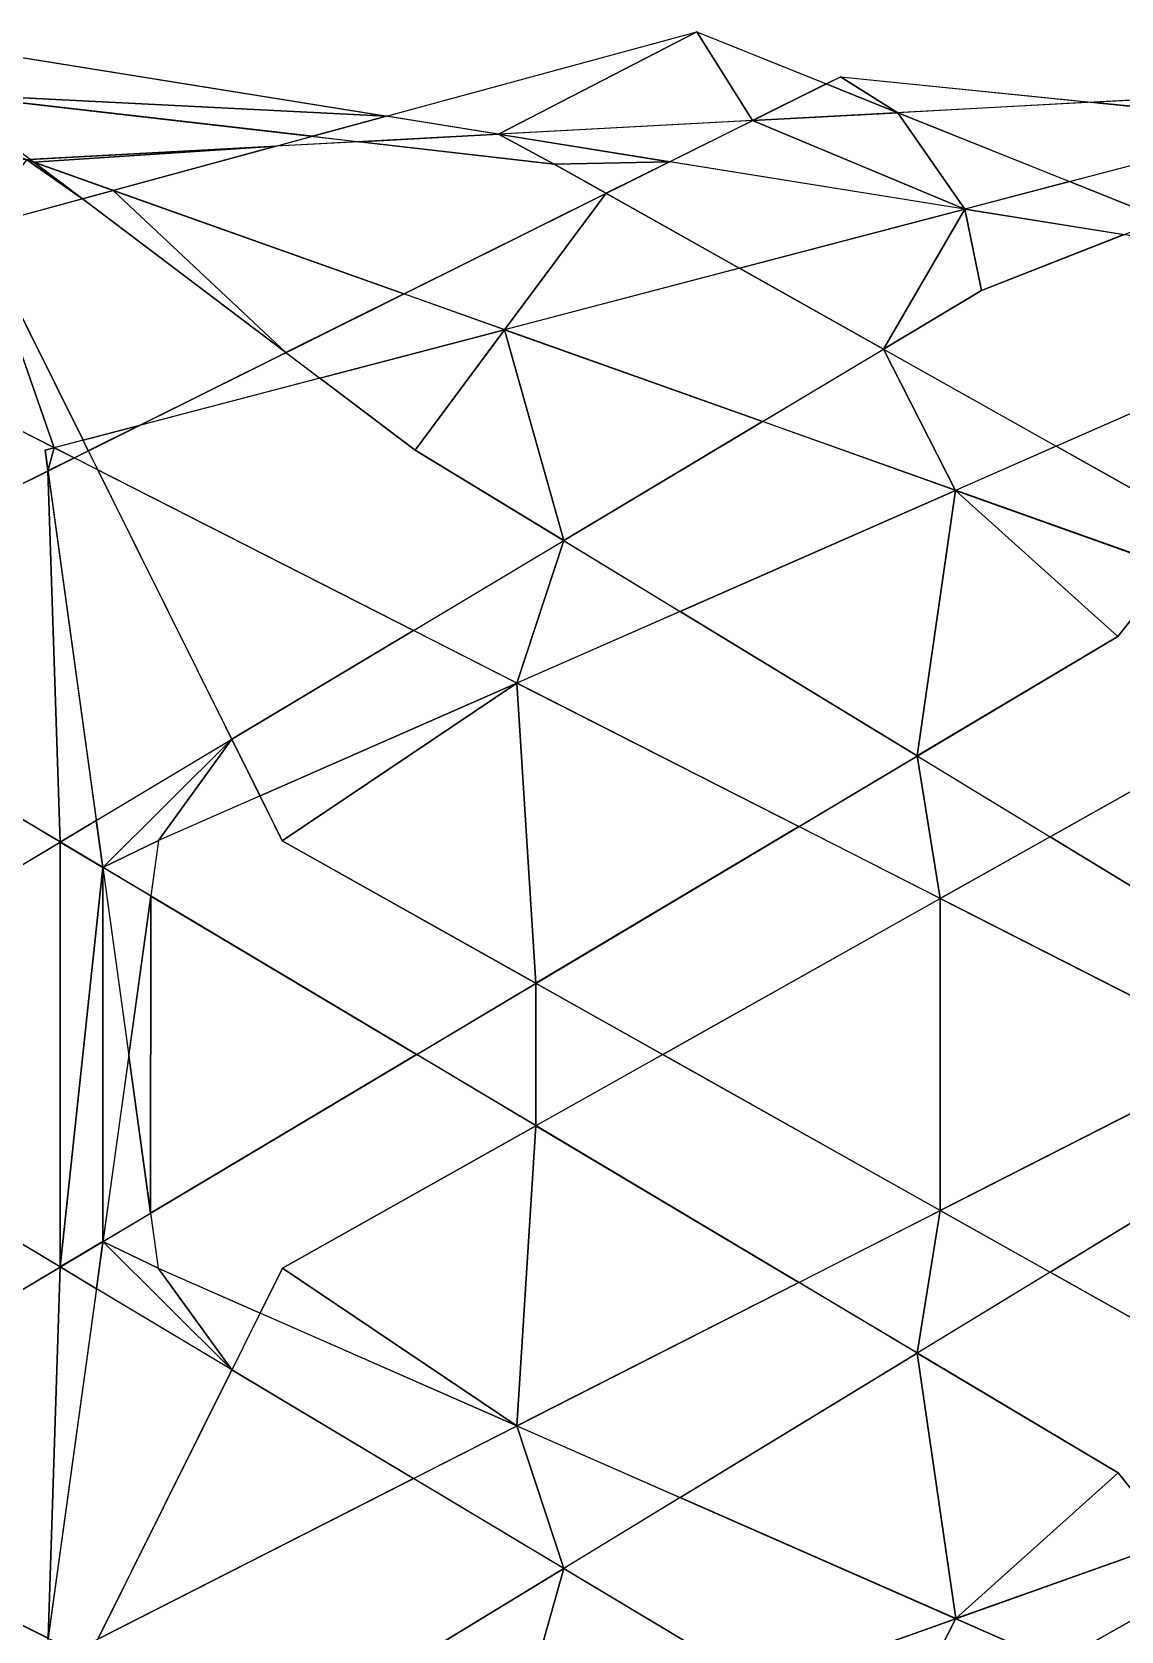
# Model space of a CAD drawing. Header units: metres. Extents: x -642 to 368, y -392 to 227.
# Drawn here: x -210.7 to -134.6, y -33.5 to 78.2 of the extents above; entities that cross this region are included whole.
import ezdxf

# ---------------------------------------------------------------- set-up
doc = ezdxf.new("R2010")
doc.units = ezdxf.units.M

msp = doc.modelspace()

# ---------------------------------------------------------------- linework, layer by layer
for p, q in [((-230.78476, 60.13852, -623.5383), (-164.2658, 78.188614, -623.5383)), ((-230.78476, 60.13852, -623.5383), (-164.2658, 78.188614, -623.5383)), ((-230.78476, 60.13852, -623.5383), (-164.2658, 78.188614, -623.5383)), ((-110.09474, 60.134766, -623.5383), (-222.6482, 78.18828, -623.5383)), ((-222.6482, 78.18828, -623.5383), (-183.94286, 48.989014, -623.5383)), ((-110.09474, 60.134766, -623.5383), (-222.6482, 78.18828, -623.5383)), ((-222.6482, 78.18828, -623.5383), (-183.94286, 48.989014, -623.5383)), ((-110.09474, 60.134766, -623.5383), (-222.6482, 78.18828, -623.5383)), ((-222.6482, 78.18828, -623.5383), (-183.94286, 48.989014, -623.5383)), ((-98.34827, 78.188034, -623.5383), (-209.8027, 48.98114, -623.5383)), ((-98.34827, 78.188034, -623.5383), (-209.8027, 48.98114, -623.5383)), ((-98.34827, 78.188034, -623.5383), (-209.8027, 48.98114, -623.5383)), ((-164.2658, 78.188614, -623.5383), (-91.51021, 48.977386, -623.5383)), ((-164.2658, 78.188614, -623.5383), (-91.51021, 48.977386, -623.5383)), ((-164.2658, 78.188614, -623.5383), (-91.51021, 48.977386, -623.5383)), ((-144.3807, 60.13652, -623.5383), (-98.34827, 78.188034, -623.5383)), ((-144.3807, 60.13652, -623.5383), (-98.34827, 78.188034, -623.5383)), ((-144.3807, 60.13652, -623.5383), (-98.34827, 78.188034, -623.5383)), ((-232.86111, 35.976128, -623.5383), (-154.23524, 75.06314, -623.5383)), ((-232.86111, 35.976128, -623.5383), (-154.23524, 75.06314, -623.5383)), ((-232.86111, 35.976128, -623.5383), (-154.23524, 75.06314, -623.5383)), ((-117.54016, 35.970985, -623.5383), (-227.35254, 75.06413, -623.5383)), ((-227.35254, 75.06413, -623.5383), (-174.22993, 68.96042, -623.5383)), ((-117.54016, 35.970985, -623.5383), (-227.35254, 75.06413, -623.5383)), ((-227.35254, 75.06413, -623.5383), (-174.22993, 68.96042, -623.5383)), ((-117.54016, 35.970985, -623.5383), (-227.35254, 75.06413, -623.5383)), ((-227.35254, 75.06413, -623.5383), (-174.22993, 68.96042, -623.5383)), ((-103.65755, 75.06511, -623.5383), (-216.75839, 68.963196, -623.5383)), ((-103.65755, 75.06511, -623.5383), (-216.75839, 68.963196, -623.5383)), ((-103.65755, 75.06511, -623.5383), (-216.75839, 68.963196, -623.5383)), ((-154.23524, 75.06314, -623.5383), (-94.26468, 68.97075, -623.5383)), ((-154.23524, 75.06314, -623.5383), (-94.26468, 68.97075, -623.5383)), ((-154.23524, 75.06314, -623.5383), (-94.26468, 68.97075, -623.5383)), ((-134.85399, 35.97789, -623.5383), (-103.65755, 75.06511, -623.5383)), ((-134.85399, 35.97789, -623.5383), (-103.65755, 75.06511, -623.5383)), ((-134.85399, 35.97789, -623.5383), (-103.65755, 75.06511, -623.5383)), ((-216.75839, 68.963196, -623.5383), (-193.23245, 21.701805, -623.5383)), ((-216.75839, 68.963196, -623.5383), (-193.23245, 21.701805, -623.5383)), ((-216.75839, 68.963196, -623.5383), (-193.23245, 21.701805, -623.5383)), ((-94.26468, 68.97075, -623.5383), (-201.88501, 21.712273, -623.5383)), ((-94.26468, 68.97075, -623.5383), (-201.88501, 21.712273, -623.5383)), ((-94.26468, 68.97075, -623.5383), (-201.88501, 21.712273, -623.5383)), ((-174.22993, 68.96042, -623.5383), (-90.11711, 21.709175, -623.5383)), ((-174.22993, 68.96042, -623.5383), (-90.11711, 21.709175, -623.5383)), ((-174.22993, 68.96042, -623.5383), (-90.11711, 21.709175, -623.5383)), ((-233.5629, 6.771401, -623.5383), (-144.3807, 60.13652, -623.5383)), ((-233.5629, 6.771401, -623.5383), (-144.3807, 60.13652, -623.5383)), ((-233.5629, 6.771401, -623.5383), (-144.3807, 60.13652, -623.5383)), ((-125.831024, 6.765076, -623.5383), (-230.78476, 60.13852, -623.5383)), ((-125.831024, 6.765076, -623.5383), (-230.78476, 60.13852, -623.5383)), ((-125.831024, 6.765076, -623.5383), (-230.78476, 60.13852, -623.5383)), ((-209.8027, 48.98114, -623.5383), (-201.90924, -8.158058, -623.5383)), ((-209.8027, 48.98114, -623.5383), (-201.90924, -8.158058, -623.5383)), ((-209.8027, 48.98114, -623.5383), (-201.90924, -8.158058, -623.5383)), ((-91.51021, 48.977386, -623.5383), (-193.22195, -8.154015, -623.5383)), ((-91.51021, 48.977386, -623.5383), (-193.22195, -8.154015, -623.5383)), ((-91.51021, 48.977386, -623.5383), (-193.22195, -8.154015, -623.5383)), ((-183.94286, 48.989014, -623.5383), (-90.11856, -8.157112, -623.5383)), ((-183.94286, 48.989014, -623.5383), (-90.11856, -8.157112, -623.5383)), ((-183.94286, 48.989014, -623.5383), (-90.11856, -8.157112, -623.5383)), ((-232.86394, -22.437973, -623.5383), (-134.85399, 35.97789, -623.5383)), ((-232.86394, -22.437973, -623.5383), (-134.85399, 35.97789, -623.5383)), ((-232.86394, -22.437973, -623.5383), (-134.85399, 35.97789, -623.5383)), ((-134.83504, -22.447762, -623.5383), (-232.86111, 35.976128, -623.5383)), ((-134.83504, -22.447762, -623.5383), (-232.86111, 35.976128, -623.5383)), ((-134.83504, -22.447762, -623.5383), (-232.86111, 35.976128, -623.5383)), ((-201.88501, 21.712273, -623.5383), (-209.79999, -35.43597, -623.5383)), ((-201.88501, 21.712273, -623.5383), (-209.79999, -35.43597, -623.5383)), ((-201.88501, 21.712273, -623.5383), (-209.79999, -35.43597, -623.5383)), ((-193.23245, 21.701805, -623.5383), (-91.51262, -35.434002, -623.5383)), ((-193.23245, 21.701805, -623.5383), (-91.51262, -35.434002, -623.5383)), ((-193.23245, 21.701805, -623.5383), (-91.51262, -35.434002, -623.5383)), ((-90.11711, 21.709175, -623.5383), (-183.93173, -35.43854, -623.5383)), ((-90.11711, 21.709175, -623.5383), (-183.93173, -35.43854, -623.5383)), ((-90.11711, 21.709175, -623.5383), (-183.93173, -35.43854, -623.5383)), ((-144.38002, -46.594543, -623.5383), (-233.5629, 6.779457, -623.5383)), ((-144.38002, -46.594543, -623.5383), (-233.5629, 6.779457, -623.5383)), ((-144.38002, -46.594543, -623.5383), (-233.5629, 6.779457, -623.5383)), ((-230.7807, -46.596184, -623.5383), (-125.85632, 6.768249, -623.5383)), ((-230.7807, -46.596184, -623.5383), (-125.85632, 6.768249, -623.5383)), ((-230.7807, -46.596184, -623.5383), (-125.85632, 6.768249, -623.5383)), ((-193.22195, -8.154015, -623.5383), (-216.76025, -55.42005, -623.5383)), ((-193.22195, -8.154015, -623.5383), (-216.76025, -55.42005, -623.5383)), ((-193.22195, -8.154015, -623.5383), (-216.76025, -55.42005, -623.5383)), ((-201.90924, -8.158058, -623.5383), (-94.27467, -55.41663, -623.5383)), ((-201.90924, -8.158058, -623.5383), (-94.27467, -55.41663, -623.5383)), ((-201.90924, -8.158058, -623.5383), (-94.27467, -55.41663, -623.5383)), ((-90.11856, -8.157112, -623.5383), (-174.20978, -55.41286, -623.5383)), ((-90.11856, -8.157112, -623.5383), (-174.20978, -55.41286, -623.5383)), ((-90.11856, -8.157112, -623.5383), (-174.20978, -55.41286, -623.5383)), ((-154.24548, -61.524643, -623.5383), (-232.86394, -22.437973, -623.5383)), ((-154.24548, -61.524643, -623.5383), (-232.86394, -22.437973, -623.5383)), ((-154.24548, -61.524643, -623.5383), (-232.86394, -22.437973, -623.5383)), ((-227.35373, -61.524246, -623.5383), (-117.54245, -22.436844, -623.5383)), ((-227.35373, -61.524246, -623.5383), (-117.54245, -22.436844, -623.5383)), ((-227.35373, -61.524246, -623.5383), (-117.54245, -22.436844, -623.5383)), ((-103.65671, -61.53064, -623.5383), (-134.83504, -22.447762, -623.5383)), ((-103.65671, -61.53064, -623.5383), (-134.83504, -22.447762, -623.5383)), ((-103.65671, -61.53064, -623.5383), (-134.83504, -22.447762, -623.5383))]:
    msp.add_line(p, q)
for points in [[(-216.91766, 73.86519, -623.5383), (-222.6482, 78.18828, -623.5383), (-185.95612, 72.30289, -623.5383), (-185.95601, 72.302986, -623.5382)], [(-216.91766, 73.86519, -623.5383), (-222.6482, 78.18828, -623.5383), (-185.95612, 72.30289, -623.5383), (-185.95601, 72.302986, -623.5382)], [(-216.91766, 73.86519, -623.5383), (-222.6482, 78.18828, -623.5383), (-185.95612, 72.30289, -623.5383), (-185.95601, 72.302986, -623.5382)], [(-164.2658, 78.188614, -623.5383), (-178.12842, 71.04732, -623.5383), (-185.95612, 72.30289, -623.5383), (-185.95601, 72.302986, -623.5382)], [(-164.2658, 78.188614, -623.5383), (-178.12842, 71.04732, -623.5383), (-185.95612, 72.30289, -623.5383), (-185.95601, 72.302986, -623.5382)], [(-164.2658, 78.188614, -623.5383), (-178.12842, 71.04732, -623.5383), (-185.95612, 72.30289, -623.5383), (-185.95601, 72.302986, -623.5382)], [(-160.38802, 72.00444, -623.5383), (-178.12842, 71.04732, -623.5383), (-164.2658, 78.188614, -623.5383), (-164.26569, 78.18871, -623.5382)], [(-160.38802, 72.00444, -623.5383), (-178.12842, 71.04732, -623.5383), (-164.2658, 78.188614, -623.5383), (-164.26569, 78.18871, -623.5382)], [(-160.38802, 72.00444, -623.5383), (-178.12842, 71.04732, -623.5383), (-164.2658, 78.188614, -623.5383), (-164.26569, 78.18871, -623.5382)], [(-160.38802, 72.00444, -623.5383), (-164.2658, 78.188614, -623.5383), (-155.23874, 74.56427, -623.5383), (-155.23863, 74.56437, -623.5382)], [(-160.38802, 72.00444, -623.5383), (-164.2658, 78.188614, -623.5383), (-155.23874, 74.56427, -623.5383), (-155.23863, 74.56437, -623.5382)], [(-160.38802, 72.00444, -623.5383), (-164.2658, 78.188614, -623.5383), (-155.23874, 74.56427, -623.5383), (-155.23863, 74.56437, -623.5382)], [(-150.22824, 72.55257, -623.5383), (-155.23874, 74.56427, -623.5383), (-154.23524, 75.06314, -623.5383), (-154.23514, 75.06324, -623.5382)], [(-150.22824, 72.55257, -623.5383), (-155.23874, 74.56427, -623.5383), (-154.23524, 75.06314, -623.5383), (-154.23514, 75.06324, -623.5382)], [(-150.22824, 72.55257, -623.5383), (-155.23874, 74.56427, -623.5383), (-154.23524, 75.06314, -623.5383), (-154.23514, 75.06324, -623.5382)], [(-150.22824, 72.55257, -623.5383), (-154.23524, 75.06314, -623.5383), (-136.70444, 73.282196, -623.5383), (-136.70433, 73.282295, -623.5382)], [(-150.22824, 72.55257, -623.5383), (-154.23524, 75.06314, -623.5383), (-136.70444, 73.282196, -623.5383), (-136.70433, 73.282295, -623.5382)], [(-150.22824, 72.55257, -623.5383), (-154.23524, 75.06314, -623.5383), (-136.70444, 73.282196, -623.5383), (-136.70433, 73.282295, -623.5382)], [(-216.91766, 73.86519, -623.5383), (-185.95612, 72.30289, -623.5383), (-191.12152, 70.901245, -623.5383), (-191.12141, 70.901344, -623.5382)], [(-216.91766, 73.86519, -623.5383), (-185.95612, 72.30289, -623.5383), (-191.12152, 70.901245, -623.5383), (-191.12141, 70.901344, -623.5382)], [(-216.91766, 73.86519, -623.5383), (-185.95612, 72.30289, -623.5383), (-191.12152, 70.901245, -623.5383), (-191.12141, 70.901344, -623.5382)], [(-160.38802, 72.00444, -623.5383), (-155.23874, 74.56427, -623.5383), (-150.22824, 72.55257, -623.5383), (-150.22813, 72.552666, -623.5382)], [(-160.38802, 72.00444, -623.5383), (-155.23874, 74.56427, -623.5383), (-150.22824, 72.55257, -623.5383), (-150.22813, 72.552666, -623.5382)], [(-160.38802, 72.00444, -623.5383), (-155.23874, 74.56427, -623.5383), (-150.22824, 72.55257, -623.5383), (-150.22813, 72.552666, -623.5382)], [(-111.97861, 74.61618, -623.5383), (-122.55458, 71.84471, -623.5383), (-136.70444, 73.282196, -623.5383), (-136.70433, 73.282295, -623.5382)], [(-111.97861, 74.61618, -623.5383), (-122.55458, 71.84471, -623.5383), (-136.70444, 73.282196, -623.5383), (-136.70433, 73.282295, -623.5382)], [(-111.97861, 74.61618, -623.5383), (-122.55458, 71.84471, -623.5383), (-136.70444, 73.282196, -623.5383), (-136.70433, 73.282295, -623.5382)], [(-160.38802, 72.00444, -623.5383), (-145.54277, 65.8206, -623.5383), (-166.1713, 69.12941, -623.5383), (-166.17119, 69.12951, -623.5382)], [(-160.38802, 72.00444, -623.5383), (-145.54277, 65.8206, -623.5383), (-166.1713, 69.12941, -623.5383), (-166.17119, 69.12951, -623.5382)], [(-160.38802, 72.00444, -623.5383), (-145.54277, 65.8206, -623.5383), (-166.1713, 69.12941, -623.5383), (-166.17119, 69.12951, -623.5382)], [(-160.38802, 72.00444, -623.5383), (-150.22824, 72.55257, -623.5383), (-145.54277, 65.8206, -623.5383), (-145.54266, 65.8207, -623.5382)], [(-160.38802, 72.00444, -623.5383), (-150.22824, 72.55257, -623.5383), (-145.54277, 65.8206, -623.5383), (-145.54266, 65.8207, -623.5382)], [(-160.38802, 72.00444, -623.5383), (-150.22824, 72.55257, -623.5383), (-145.54277, 65.8206, -623.5383), (-145.54266, 65.8207, -623.5382)], [(-145.54277, 65.8206, -623.5383), (-150.22824, 72.55257, -623.5383), (-138.23247, 67.73628, -623.5383), (-138.23236, 67.73638, -623.5382)], [(-145.54277, 65.8206, -623.5383), (-150.22824, 72.55257, -623.5383), (-138.23247, 67.73628, -623.5383), (-138.23236, 67.73638, -623.5382)], [(-145.54277, 65.8206, -623.5383), (-150.22824, 72.55257, -623.5383), (-138.23247, 67.73628, -623.5383), (-138.23236, 67.73638, -623.5382)], [(-131.6946, 65.11134, -623.5383), (-138.23247, 67.73628, -623.5383), (-122.55458, 71.84471, -623.5383), (-122.55448, 71.84481, -623.5382)], [(-131.6946, 65.11134, -623.5383), (-138.23247, 67.73628, -623.5383), (-122.55458, 71.84471, -623.5383), (-122.55448, 71.84481, -623.5382)], [(-131.6946, 65.11134, -623.5383), (-138.23247, 67.73628, -623.5383), (-122.55458, 71.84471, -623.5383), (-122.55448, 71.84481, -623.5382)], [(-187.83514, 70.523636, -623.5383), (-193.67397, 70.20862, -623.5383), (-191.12152, 70.901245, -623.5383), (-191.12141, 70.901344, -623.5382)], [(-187.83514, 70.523636, -623.5383), (-193.67397, 70.20862, -623.5383), (-191.12152, 70.901245, -623.5383), (-191.12141, 70.901344, -623.5382)], [(-187.83514, 70.523636, -623.5383), (-193.67397, 70.20862, -623.5383), (-191.12152, 70.901245, -623.5383), (-191.12141, 70.901344, -623.5382)], [(-174.22993, 68.96042, -623.5383), (-187.83514, 70.523636, -623.5383), (-178.12842, 71.04732, -623.5383), (-178.12831, 71.04742, -623.5382)], [(-174.22993, 68.96042, -623.5383), (-187.83514, 70.523636, -623.5383), (-178.12842, 71.04732, -623.5383), (-178.12831, 71.04742, -623.5382)], [(-174.22993, 68.96042, -623.5383), (-187.83514, 70.523636, -623.5383), (-178.12842, 71.04732, -623.5383), (-178.12831, 71.04742, -623.5382)], [(-174.22993, 68.96042, -623.5383), (-178.12842, 71.04732, -623.5383), (-166.1713, 69.12941, -623.5383), (-166.17119, 69.12951, -623.5382)], [(-174.22993, 68.96042, -623.5383), (-178.12842, 71.04732, -623.5383), (-166.1713, 69.12941, -623.5383), (-166.17119, 69.12951, -623.5382)], [(-174.22993, 68.96042, -623.5383), (-178.12842, 71.04732, -623.5383), (-166.1713, 69.12941, -623.5383), (-166.17119, 69.12951, -623.5382)], [(-211.07617, 69.26976, -623.5383), (-207.20401, 66.5372, -623.5383), (-214.5575, 64.541824, -623.5383), (-214.55739, 64.54192, -623.5382)], [(-211.07617, 69.26976, -623.5383), (-207.20401, 66.5372, -623.5383), (-214.5575, 64.541824, -623.5383), (-214.55739, 64.54192, -623.5382)], [(-211.07617, 69.26976, -623.5383), (-207.20401, 66.5372, -623.5383), (-214.5575, 64.541824, -623.5383), (-214.55739, 64.54192, -623.5382)], [(-211.07617, 69.26976, -623.5383), (-210.60278, 69.10123, -623.5383), (-207.20401, 66.5372, -623.5383), (-207.2039, 66.5373, -623.5382)], [(-211.07617, 69.26976, -623.5383), (-210.60278, 69.10123, -623.5383), (-207.20401, 66.5372, -623.5383), (-207.2039, 66.5373, -623.5382)], [(-211.07617, 69.26976, -623.5383), (-210.60278, 69.10123, -623.5383), (-207.20401, 66.5372, -623.5383), (-207.2039, 66.5373, -623.5382)], [(-193.67397, 70.20862, -623.5383), (-210.60278, 69.10123, -623.5383), (-210.84286, 69.28235, -623.5383), (-210.84276, 69.28245, -623.5382)], [(-193.67397, 70.20862, -623.5383), (-210.60278, 69.10123, -623.5383), (-210.84286, 69.28235, -623.5383), (-210.84276, 69.28245, -623.5382)], [(-193.67397, 70.20862, -623.5383), (-210.60278, 69.10123, -623.5383), (-210.84286, 69.28235, -623.5383), (-210.84276, 69.28245, -623.5382)], [(-205.04565, 67.122894, -623.5383), (-210.60278, 69.10123, -623.5383), (-193.67397, 70.20862, -623.5383), (-193.67386, 70.20872, -623.5382)], [(-205.04565, 67.122894, -623.5383), (-210.60278, 69.10123, -623.5383), (-193.67397, 70.20862, -623.5383), (-193.67386, 70.20872, -623.5382)], [(-205.04565, 67.122894, -623.5383), (-210.60278, 69.10123, -623.5383), (-193.67397, 70.20862, -623.5383), (-193.67386, 70.20872, -623.5382)], [(-205.04565, 67.122894, -623.5383), (-207.20401, 66.5372, -623.5383), (-210.60278, 69.10123, -623.5383), (-210.60268, 69.101326, -623.5382)], [(-205.04565, 67.122894, -623.5383), (-207.20401, 66.5372, -623.5383), (-210.60278, 69.10123, -623.5383), (-210.60268, 69.101326, -623.5382)], [(-205.04565, 67.122894, -623.5383), (-207.20401, 66.5372, -623.5383), (-210.60278, 69.10123, -623.5383), (-210.60268, 69.101326, -623.5382)], [(-174.22993, 68.96042, -623.5383), (-166.1713, 69.12941, -623.5383), (-170.60617, 66.92473, -623.5383), (-170.60606, 66.92483, -623.5382)], [(-174.22993, 68.96042, -623.5383), (-166.1713, 69.12941, -623.5383), (-170.60617, 66.92473, -623.5383), (-170.60606, 66.92483, -623.5382)], [(-174.22993, 68.96042, -623.5383), (-166.1713, 69.12941, -623.5383), (-170.60617, 66.92473, -623.5383), (-170.60606, 66.92483, -623.5382)], [(-205.04565, 67.122894, -623.5383), (-192.97638, 55.803894, -623.5383), (-207.20401, 66.5372, -623.5383), (-207.2039, 66.5373, -623.5382)], [(-205.04565, 67.122894, -623.5383), (-192.97638, 55.803894, -623.5383), (-207.20401, 66.5372, -623.5383), (-207.2039, 66.5373, -623.5382)], [(-205.04565, 67.122894, -623.5383), (-192.97638, 55.803894, -623.5383), (-207.20401, 66.5372, -623.5383), (-207.2039, 66.5373, -623.5382)], [(-205.04565, 67.122894, -623.5383), (-184.74506, 59.89589, -623.5383), (-192.97638, 55.803894, -623.5383), (-192.97627, 55.803993, -623.5382)], [(-205.04565, 67.122894, -623.5383), (-184.74506, 59.89589, -623.5383), (-192.97638, 55.803894, -623.5383), (-192.97627, 55.803993, -623.5382)], [(-205.04565, 67.122894, -623.5383), (-184.74506, 59.89589, -623.5383), (-192.97638, 55.803894, -623.5383), (-192.97627, 55.803993, -623.5382)], [(-177.7095, 57.391235, -623.5383), (-184.74506, 59.89589, -623.5383), (-170.60617, 66.92473, -623.5383), (-170.60606, 66.92483, -623.5382)], [(-177.7095, 57.391235, -623.5383), (-184.74506, 59.89589, -623.5383), (-170.60617, 66.92473, -623.5383), (-170.60606, 66.92483, -623.5382)], [(-177.7095, 57.391235, -623.5383), (-184.74506, 59.89589, -623.5383), (-170.60617, 66.92473, -623.5383), (-170.60606, 66.92483, -623.5382)], [(-177.7095, 57.391235, -623.5383), (-170.60617, 66.92473, -623.5383), (-161.29332, 61.693146, -623.5383), (-161.29321, 61.693245, -623.5382)], [(-177.7095, 57.391235, -623.5383), (-170.60617, 66.92473, -623.5383), (-161.29332, 61.693146, -623.5383), (-161.29321, 61.693245, -623.5382)], [(-177.7095, 57.391235, -623.5383), (-170.60617, 66.92473, -623.5383), (-161.29332, 61.693146, -623.5383), (-161.29321, 61.693245, -623.5382)], [(-145.54277, 65.8206, -623.5383), (-151.22832, 56.039032, -623.5383), (-161.29332, 61.693146, -623.5383), (-161.29321, 61.693245, -623.5382)], [(-145.54277, 65.8206, -623.5383), (-151.22832, 56.039032, -623.5383), (-161.29332, 61.693146, -623.5383), (-161.29321, 61.693245, -623.5382)], [(-145.54277, 65.8206, -623.5383), (-151.22832, 56.039032, -623.5383), (-161.29332, 61.693146, -623.5383), (-161.29321, 61.693245, -623.5382)], [(-145.54277, 65.8206, -623.5383), (-144.3807, 60.13652, -623.5383), (-151.22832, 56.039032, -623.5383), (-151.22821, 56.03913, -623.5382)], [(-145.54277, 65.8206, -623.5383), (-144.3807, 60.13652, -623.5383), (-151.22832, 56.039032, -623.5383), (-151.22821, 56.03913, -623.5382)], [(-145.54277, 65.8206, -623.5383), (-144.3807, 60.13652, -623.5383), (-151.22832, 56.039032, -623.5383), (-151.22821, 56.03913, -623.5382)], [(-145.54277, 65.8206, -623.5383), (-134.43098, 64.03827, -623.5383), (-144.3807, 60.13652, -623.5383), (-144.3806, 60.13662, -623.5382)], [(-145.54277, 65.8206, -623.5383), (-134.43098, 64.03827, -623.5383), (-144.3807, 60.13652, -623.5383), (-144.3806, 60.13662, -623.5382)], [(-145.54277, 65.8206, -623.5383), (-134.43098, 64.03827, -623.5383), (-144.3807, 60.13652, -623.5383), (-144.3806, 60.13662, -623.5382)], [(-209.17058, 49.146774, -623.5383), (-230.78476, 60.13852, -623.5383), (-214.5575, 64.541824, -623.5383), (-214.55739, 64.54192, -623.5382)], [(-209.17058, 49.146774, -623.5383), (-230.78476, 60.13852, -623.5383), (-214.5575, 64.541824, -623.5383), (-214.55739, 64.54192, -623.5382)], [(-209.17058, 49.146774, -623.5383), (-230.78476, 60.13852, -623.5383), (-214.5575, 64.541824, -623.5383), (-214.55739, 64.54192, -623.5382)], [(-209.17058, 49.146774, -623.5383), (-214.5575, 64.541824, -623.5383), (-207.1568, 49.6745, -623.5383), (-207.1567, 49.6746, -623.5382)], [(-209.17058, 49.146774, -623.5383), (-214.5575, 64.541824, -623.5383), (-207.1568, 49.6745, -623.5383), (-207.1567, 49.6746, -623.5382)], [(-209.17058, 49.146774, -623.5383), (-214.5575, 64.541824, -623.5383), (-207.1568, 49.6745, -623.5383), (-207.1567, 49.6746, -623.5382)], [(-116.733154, 59.104355, -623.5383), (-128.86804, 43.477905, -623.5383), (-139.15671, 49.25766, -623.5383), (-139.1566, 49.25776, -623.5382)], [(-116.733154, 59.104355, -623.5383), (-128.86804, 43.477905, -623.5383), (-139.15671, 49.25766, -623.5383), (-139.1566, 49.25776, -623.5382)], [(-116.733154, 59.104355, -623.5383), (-128.86804, 43.477905, -623.5383), (-139.15671, 49.25766, -623.5383), (-139.1566, 49.25776, -623.5382)], [(-177.7095, 57.391235, -623.5383), (-183.94286, 48.989014, -623.5383), (-190.60207, 54.01271, -623.5383), (-190.60196, 54.01281, -623.5382)], [(-177.7095, 57.391235, -623.5383), (-183.94286, 48.989014, -623.5383), (-190.60207, 54.01271, -623.5383), (-190.60196, 54.01281, -623.5382)], [(-177.7095, 57.391235, -623.5383), (-183.94286, 48.989014, -623.5383), (-190.60207, 54.01271, -623.5383), (-190.60196, 54.01281, -623.5382)], [(-177.7095, 57.391235, -623.5383), (-173.56915, 42.67064, -623.5383), (-183.94286, 48.989014, -623.5383), (-183.94275, 48.989113, -623.5382)], [(-177.7095, 57.391235, -623.5383), (-173.56915, 42.67064, -623.5383), (-183.94286, 48.989014, -623.5383), (-183.94275, 48.989113, -623.5382)], [(-177.7095, 57.391235, -623.5383), (-173.56915, 42.67064, -623.5383), (-183.94286, 48.989014, -623.5383), (-183.94275, 48.989113, -623.5382)], [(-177.7095, 57.391235, -623.5383), (-159.68936, 50.976074, -623.5383), (-173.56915, 42.67064, -623.5383), (-173.56905, 42.67074, -623.5382)], [(-177.7095, 57.391235, -623.5383), (-159.68936, 50.976074, -623.5383), (-173.56915, 42.67064, -623.5383), (-173.56905, 42.67074, -623.5382)], [(-177.7095, 57.391235, -623.5383), (-159.68936, 50.976074, -623.5383), (-173.56915, 42.67064, -623.5383), (-173.56905, 42.67074, -623.5382)], [(-146.1886, 46.169815, -623.5383), (-159.68936, 50.976074, -623.5383), (-151.22832, 56.039032, -623.5383), (-151.22821, 56.03913, -623.5382)], [(-146.1886, 46.169815, -623.5383), (-159.68936, 50.976074, -623.5383), (-151.22832, 56.039032, -623.5383), (-151.22821, 56.03913, -623.5382)], [(-146.1886, 46.169815, -623.5383), (-159.68936, 50.976074, -623.5383), (-151.22832, 56.039032, -623.5383), (-151.22821, 56.03913, -623.5382)], [(-146.1886, 46.169815, -623.5383), (-151.22832, 56.039032, -623.5383), (-139.15671, 49.25766, -623.5383), (-139.1566, 49.25776, -623.5382)], [(-146.1886, 46.169815, -623.5383), (-151.22832, 56.039032, -623.5383), (-139.15671, 49.25766, -623.5383), (-139.1566, 49.25776, -623.5382)], [(-146.1886, 46.169815, -623.5383), (-151.22832, 56.039032, -623.5383), (-139.15671, 49.25766, -623.5383), (-139.1566, 49.25776, -623.5382)], [(-190.60207, 54.01271, -623.5383), (-203.24283, 50.700165, -623.5383), (-192.97638, 55.803894, -623.5383), (-192.97627, 55.803993, -623.5382)], [(-190.60207, 54.01271, -623.5383), (-203.24283, 50.700165, -623.5383), (-192.97638, 55.803894, -623.5383), (-192.97627, 55.803993, -623.5382)], [(-190.60207, 54.01271, -623.5383), (-203.24283, 50.700165, -623.5383), (-192.97638, 55.803894, -623.5383), (-192.97627, 55.803993, -623.5382)], [(-203.24283, 50.700165, -623.5383), (-206.78964, 48.93695, -623.5383), (-207.1568, 49.6745, -623.5383), (-207.1567, 49.6746, -623.5382)], [(-203.24283, 50.700165, -623.5383), (-206.78964, 48.93695, -623.5383), (-207.1568, 49.6745, -623.5383), (-207.1567, 49.6746, -623.5382)], [(-203.24283, 50.700165, -623.5383), (-206.78964, 48.93695, -623.5383), (-207.1568, 49.6745, -623.5383), (-207.1567, 49.6746, -623.5382)], [(-209.60336, 47.538177, -623.5383), (-209.8027, 48.98114, -623.5383), (-209.17058, 49.146774, -623.5383), (-209.17047, 49.146873, -623.5382)], [(-209.60336, 47.538177, -623.5383), (-209.8027, 48.98114, -623.5383), (-209.17058, 49.146774, -623.5383), (-209.17047, 49.146873, -623.5382)], [(-209.60336, 47.538177, -623.5383), (-209.8027, 48.98114, -623.5383), (-209.17058, 49.146774, -623.5383), (-209.17047, 49.146873, -623.5382)], [(-209.60336, 47.538177, -623.5383), (-209.17058, 49.146774, -623.5383), (-207.78497, 48.442154, -623.5383), (-207.78487, 48.442253, -623.5382)], [(-209.60336, 47.538177, -623.5383), (-209.17058, 49.146774, -623.5383), (-207.78497, 48.442154, -623.5383), (-207.78487, 48.442253, -623.5382)], [(-209.60336, 47.538177, -623.5383), (-209.17058, 49.146774, -623.5383), (-207.78497, 48.442154, -623.5383), (-207.78487, 48.442253, -623.5382)], [(-206.1225, 47.59671, -623.5383), (-207.78497, 48.442154, -623.5383), (-206.78964, 48.93695, -623.5383), (-206.78954, 48.93705, -623.5382)], [(-206.1225, 47.59671, -623.5383), (-207.78497, 48.442154, -623.5383), (-206.78964, 48.93695, -623.5383), (-206.78954, 48.93705, -623.5382)], [(-206.1225, 47.59671, -623.5383), (-207.78497, 48.442154, -623.5383), (-206.78964, 48.93695, -623.5383), (-206.78954, 48.93705, -623.5382)], [(-209.60336, 47.538177, -623.5383), (-208.76105, 21.612411, -623.5383), (-232.86111, 35.976128, -623.5383), (-232.86101, 35.976227, -623.5382)], [(-209.60336, 47.538177, -623.5383), (-208.76105, 21.612411, -623.5383), (-232.86111, 35.976128, -623.5383), (-232.86101, 35.976227, -623.5382)], [(-209.60336, 47.538177, -623.5383), (-208.76105, 21.612411, -623.5383), (-232.86111, 35.976128, -623.5383), (-232.86101, 35.976227, -623.5382)], [(-209.60336, 47.538177, -623.5383), (-206.23099, 23.12635, -623.5383), (-208.76105, 21.612411, -623.5383), (-208.76094, 21.61251, -623.5382)], [(-209.60336, 47.538177, -623.5383), (-206.23099, 23.12635, -623.5383), (-208.76105, 21.612411, -623.5383), (-208.76094, 21.61251, -623.5382)], [(-209.60336, 47.538177, -623.5383), (-206.23099, 23.12635, -623.5383), (-208.76105, 21.612411, -623.5383), (-208.76094, 21.61251, -623.5382)], [(-184.07455, 36.384384, -623.5383), (-196.76204, 28.79242, -623.5383), (-206.1225, 47.59671, -623.5383), (-206.12239, 47.59681, -623.5382)], [(-184.07455, 36.384384, -623.5383), (-196.76204, 28.79242, -623.5383), (-206.1225, 47.59671, -623.5383), (-206.12239, 47.59681, -623.5382)], [(-184.07455, 36.384384, -623.5383), (-196.76204, 28.79242, -623.5383), (-206.1225, 47.59671, -623.5383), (-206.12239, 47.59681, -623.5382)], [(-146.1886, 46.169815, -623.5383), (-148.86758, 27.625511, -623.5383), (-165.43687, 37.71747, -623.5383), (-165.43677, 37.717567, -623.5382)], [(-146.1886, 46.169815, -623.5383), (-148.86758, 27.625511, -623.5383), (-165.43687, 37.71747, -623.5383), (-165.43677, 37.717567, -623.5382)], [(-146.1886, 46.169815, -623.5383), (-148.86758, 27.625511, -623.5383), (-165.43687, 37.71747, -623.5383), (-165.43677, 37.717567, -623.5382)], [(-146.1886, 46.169815, -623.5383), (-134.85399, 35.97789, -623.5383), (-148.86758, 27.625511, -623.5383), (-148.86748, 27.62561, -623.5382)], [(-146.1886, 46.169815, -623.5383), (-134.85399, 35.97789, -623.5383), (-148.86758, 27.625511, -623.5383), (-148.86748, 27.62561, -623.5382)], [(-146.1886, 46.169815, -623.5383), (-134.85399, 35.97789, -623.5383), (-148.86758, 27.625511, -623.5383), (-148.86748, 27.62561, -623.5382)], [(-146.1886, 46.169815, -623.5383), (-131.02736, 40.772415, -623.5383), (-134.85399, 35.97789, -623.5383), (-134.85388, 35.97799, -623.5382)], [(-146.1886, 46.169815, -623.5383), (-131.02736, 40.772415, -623.5383), (-134.85399, 35.97789, -623.5383), (-134.85388, 35.97799, -623.5382)], [(-146.1886, 46.169815, -623.5383), (-131.02736, 40.772415, -623.5383), (-134.85399, 35.97789, -623.5383), (-134.85388, 35.97799, -623.5382)], [(-176.84505, 32.70788, -623.5383), (-184.07455, 36.384384, -623.5383), (-173.56915, 42.67064, -623.5383), (-173.56905, 42.67074, -623.5382)], [(-176.84505, 32.70788, -623.5383), (-184.07455, 36.384384, -623.5383), (-173.56915, 42.67064, -623.5383), (-173.56905, 42.67074, -623.5382)], [(-176.84505, 32.70788, -623.5383), (-184.07455, 36.384384, -623.5383), (-173.56915, 42.67064, -623.5383), (-173.56905, 42.67074, -623.5382)], [(-176.84505, 32.70788, -623.5383), (-173.56915, 42.67064, -623.5383), (-165.43687, 37.71747, -623.5383), (-165.43677, 37.717567, -623.5382)], [(-176.84505, 32.70788, -623.5383), (-173.56915, 42.67064, -623.5383), (-165.43687, 37.71747, -623.5383), (-165.43677, 37.717567, -623.5382)], [(-176.84505, 32.70788, -623.5383), (-173.56915, 42.67064, -623.5383), (-165.43687, 37.71747, -623.5383), (-165.43677, 37.717567, -623.5382)], [(-117.741714, 34.243164, -623.5383), (-124.14374, 12.566811, -623.5383), (-139.58679, 21.972809, -623.5383), (-139.58669, 21.972908, -623.5382)], [(-117.741714, 34.243164, -623.5383), (-124.14374, 12.566811, -623.5383), (-139.58679, 21.972809, -623.5383), (-139.58669, 21.972908, -623.5382)], [(-117.741714, 34.243164, -623.5383), (-124.14374, 12.566811, -623.5383), (-139.58679, 21.972809, -623.5383), (-139.58669, 21.972908, -623.5382)], [(-176.84505, 32.70788, -623.5383), (-193.23245, 21.701805, -623.5383), (-194.78882, 24.82837, -623.5383), (-194.78871, 24.828468, -623.5382)], [(-176.84505, 32.70788, -623.5383), (-193.23245, 21.701805, -623.5383), (-194.78882, 24.82837, -623.5383), (-194.78871, 24.828468, -623.5382)], [(-176.84505, 32.70788, -623.5383), (-193.23245, 21.701805, -623.5383), (-194.78882, 24.82837, -623.5383), (-194.78871, 24.828468, -623.5382)], [(-176.84505, 32.70788, -623.5383), (-175.50911, 11.746643, -623.5383), (-193.23245, 21.701805, -623.5383), (-193.23235, 21.701904, -623.5382)], [(-176.84505, 32.70788, -623.5383), (-175.50911, 11.746643, -623.5383), (-193.23245, 21.701805, -623.5383), (-193.23235, 21.701904, -623.5382)], [(-176.84505, 32.70788, -623.5383), (-175.50911, 11.746643, -623.5383), (-193.23245, 21.701805, -623.5383), (-193.23235, 21.701904, -623.5382)], [(-176.84505, 32.70788, -623.5383), (-157.1472, 22.69069, -623.5383), (-175.50911, 11.746643, -623.5383), (-175.509, 11.746743, -623.5382)], [(-176.84505, 32.70788, -623.5383), (-157.1472, 22.69069, -623.5383), (-175.50911, 11.746643, -623.5383), (-175.509, 11.746743, -623.5382)], [(-176.84505, 32.70788, -623.5383), (-157.1472, 22.69069, -623.5383), (-175.50911, 11.746643, -623.5383), (-175.509, 11.746743, -623.5382)], [(-196.76204, 28.79242, -623.5383), (-205.7761, 19.833374, -623.5383), (-206.23099, 23.12635, -623.5383), (-206.23088, 23.12645, -623.5382)], [(-196.76204, 28.79242, -623.5383), (-205.7761, 19.833374, -623.5383), (-206.23099, 23.12635, -623.5383), (-206.23088, 23.12645, -623.5382)], [(-196.76204, 28.79242, -623.5383), (-205.7761, 19.833374, -623.5383), (-206.23099, 23.12635, -623.5383), (-206.23088, 23.12645, -623.5382)], [(-201.88501, 21.712273, -623.5383), (-205.7761, 19.833374, -623.5383), (-196.76204, 28.79242, -623.5383), (-196.76193, 28.792519, -623.5382)], [(-201.88501, 21.712273, -623.5383), (-205.7761, 19.833374, -623.5383), (-196.76204, 28.79242, -623.5383), (-196.76193, 28.792519, -623.5382)], [(-201.88501, 21.712273, -623.5383), (-205.7761, 19.833374, -623.5383), (-196.76204, 28.79242, -623.5383), (-196.76193, 28.792519, -623.5382)], [(-201.88501, 21.712273, -623.5383), (-196.76204, 28.79242, -623.5383), (-194.78882, 24.82837, -623.5383), (-194.78871, 24.828468, -623.5382)], [(-201.88501, 21.712273, -623.5383), (-196.76204, 28.79242, -623.5383), (-194.78882, 24.82837, -623.5383), (-194.78871, 24.828468, -623.5382)], [(-201.88501, 21.712273, -623.5383), (-196.76204, 28.79242, -623.5383), (-194.78882, 24.82837, -623.5383), (-194.78871, 24.828468, -623.5382)], [(-147.26013, 17.66269, -623.5383), (-157.1472, 22.69069, -623.5383), (-148.86758, 27.625511, -623.5383), (-148.86748, 27.62561, -623.5382)], [(-147.26013, 17.66269, -623.5383), (-157.1472, 22.69069, -623.5383), (-148.86758, 27.625511, -623.5383), (-148.86748, 27.62561, -623.5382)], [(-147.26013, 17.66269, -623.5383), (-157.1472, 22.69069, -623.5383), (-148.86758, 27.625511, -623.5383), (-148.86748, 27.62561, -623.5382)], [(-147.26013, 17.66269, -623.5383), (-148.86758, 27.625511, -623.5383), (-139.58679, 21.972809, -623.5383), (-139.58669, 21.972908, -623.5382)], [(-147.26013, 17.66269, -623.5383), (-148.86758, 27.625511, -623.5383), (-139.58679, 21.972809, -623.5383), (-139.58669, 21.972908, -623.5382)], [(-147.26013, 17.66269, -623.5383), (-148.86758, 27.625511, -623.5383), (-139.58679, 21.972809, -623.5383), (-139.58669, 21.972908, -623.5382)], [(-205.7761, 19.833374, -623.5383), (-208.76105, 21.612411, -623.5383), (-206.23099, 23.12635, -623.5383), (-206.23088, 23.12645, -623.5382)], [(-205.7761, 19.833374, -623.5383), (-208.76105, 21.612411, -623.5383), (-206.23099, 23.12635, -623.5383), (-206.23088, 23.12645, -623.5382)], [(-205.7761, 19.833374, -623.5383), (-208.76105, 21.612411, -623.5383), (-206.23099, 23.12635, -623.5383), (-206.23088, 23.12645, -623.5382)], [(-208.76105, 21.612411, -623.5383), (-208.75412, -8.068047, -623.5383), (-233.55617, 6.775429, -623.5383), (-233.55606, 6.775529, -623.5382)], [(-208.76105, 21.612411, -623.5383), (-208.75412, -8.068047, -623.5383), (-233.55617, 6.775429, -623.5383), (-233.55606, 6.775529, -623.5382)], [(-208.76105, 21.612411, -623.5383), (-208.75412, -8.068047, -623.5383), (-233.55617, 6.775429, -623.5383), (-233.55606, 6.775529, -623.5382)], [(-208.76105, 21.612411, -623.5383), (-205.7761, 19.833374, -623.5383), (-208.75412, -8.068047, -623.5383), (-208.75401, -8.067946, -623.5382)], [(-208.76105, 21.612411, -623.5383), (-205.7761, 19.833374, -623.5383), (-208.75412, -8.068047, -623.5383), (-208.75401, -8.067946, -623.5382)], [(-208.76105, 21.612411, -623.5383), (-205.7761, 19.833374, -623.5383), (-208.75412, -8.068047, -623.5383), (-208.75401, -8.067946, -623.5382)], [(-201.88501, 21.712273, -623.5383), (-202.4221, 17.834373, -623.5383), (-205.7761, 19.833374, -623.5383), (-205.77599, 19.833473, -623.5382)], [(-201.88501, 21.712273, -623.5383), (-202.4221, 17.834373, -623.5383), (-205.7761, 19.833374, -623.5383), (-205.77599, 19.833473, -623.5382)], [(-201.88501, 21.712273, -623.5383), (-202.4221, 17.834373, -623.5383), (-205.7761, 19.833374, -623.5383), (-205.77599, 19.833473, -623.5382)], [(-205.76262, -6.285049, -623.5383), (-208.75412, -8.068047, -623.5383), (-205.7761, 19.833374, -623.5383), (-205.77599, 19.833473, -623.5382)], [(-205.76262, -6.285049, -623.5383), (-208.75412, -8.068047, -623.5383), (-205.7761, 19.833374, -623.5383), (-205.77599, 19.833473, -623.5382)], [(-205.76262, -6.285049, -623.5383), (-208.75412, -8.068047, -623.5383), (-205.7761, 19.833374, -623.5383), (-205.77599, 19.833473, -623.5382)], [(-205.76262, -6.285049, -623.5383), (-205.7761, 19.833374, -623.5383), (-203.96298, 6.708695, -623.5383), (-203.96288, 6.708795, -623.5382)], [(-205.76262, -6.285049, -623.5383), (-205.7761, 19.833374, -623.5383), (-203.96298, 6.708695, -623.5383), (-203.96288, 6.708795, -623.5382)], [(-205.76262, -6.285049, -623.5383), (-205.7761, 19.833374, -623.5383), (-203.96298, 6.708695, -623.5383), (-203.96288, 6.708795, -623.5382)], [(-202.44144, -4.305557, -623.5383), (-203.96298, 6.708695, -623.5383), (-202.4221, 17.834373, -623.5383), (-202.422, 17.834473, -623.5382)], [(-202.44144, -4.305557, -623.5383), (-203.96298, 6.708695, -623.5383), (-202.4221, 17.834373, -623.5383), (-202.422, 17.834473, -623.5382)], [(-202.44144, -4.305557, -623.5383), (-203.96298, 6.708695, -623.5383), (-202.4221, 17.834373, -623.5383), (-202.422, 17.834473, -623.5382)], [(-202.44144, -4.305557, -623.5383), (-202.4221, 17.834373, -623.5383), (-183.85837, 6.770317, -623.5383), (-183.85826, 6.770417, -623.5382)], [(-202.44144, -4.305557, -623.5383), (-202.4221, 17.834373, -623.5383), (-183.85837, 6.770317, -623.5383), (-183.85826, 6.770417, -623.5382)], [(-202.44144, -4.305557, -623.5383), (-202.4221, 17.834373, -623.5383), (-183.85837, 6.770317, -623.5383), (-183.85826, 6.770417, -623.5382)], [(-147.26013, 17.66269, -623.5383), (-147.26297, -4.119148, -623.5383), (-166.65083, 6.770958, -623.5383), (-166.65073, 6.771058, -623.5382)], [(-147.26013, 17.66269, -623.5383), (-147.26297, -4.119148, -623.5383), (-166.65083, 6.770958, -623.5383), (-166.65073, 6.771058, -623.5382)], [(-147.26013, 17.66269, -623.5383), (-147.26297, -4.119148, -623.5383), (-166.65083, 6.770958, -623.5383), (-166.65073, 6.771058, -623.5382)], [(-147.26013, 17.66269, -623.5383), (-125.85632, 6.768249, -623.5383), (-147.26297, -4.119148, -623.5383), (-147.26286, -4.119048, -623.5382)], [(-147.26013, 17.66269, -623.5383), (-125.85632, 6.768249, -623.5383), (-147.26297, -4.119148, -623.5383), (-147.26286, -4.119048, -623.5382)], [(-147.26013, 17.66269, -623.5383), (-125.85632, 6.768249, -623.5383), (-147.26297, -4.119148, -623.5383), (-147.26286, -4.119048, -623.5382)], [(-147.26013, 17.66269, -623.5383), (-125.853836, 6.77668, -623.5383), (-125.85632, 6.768249, -623.5383), (-125.856224, 6.76835, -623.5382)], [(-147.26013, 17.66269, -623.5383), (-125.853836, 6.77668, -623.5383), (-125.85632, 6.768249, -623.5383), (-125.856224, 6.76835, -623.5382)], [(-147.26013, 17.66269, -623.5383), (-125.853836, 6.77668, -623.5383), (-125.85632, 6.768249, -623.5383), (-125.856224, 6.76835, -623.5382)], [(-175.5101, 1.794716, -623.5383), (-183.85837, 6.770317, -623.5383), (-175.50911, 11.746643, -623.5383), (-175.509, 11.746743, -623.5382)], [(-175.5101, 1.794716, -623.5383), (-183.85837, 6.770317, -623.5383), (-175.50911, 11.746643, -623.5383), (-175.509, 11.746743, -623.5382)], [(-175.5101, 1.794716, -623.5383), (-183.85837, 6.770317, -623.5383), (-175.50911, 11.746643, -623.5383), (-175.509, 11.746743, -623.5382)], [(-175.5101, 1.794716, -623.5383), (-175.50911, 11.746643, -623.5383), (-166.65083, 6.770958, -623.5383), (-166.65073, 6.771058, -623.5382)], [(-175.5101, 1.794716, -623.5383), (-175.50911, 11.746643, -623.5383), (-166.65083, 6.770958, -623.5383), (-166.65073, 6.771058, -623.5382)], [(-175.5101, 1.794716, -623.5383), (-175.50911, 11.746643, -623.5383), (-166.65083, 6.770958, -623.5383), (-166.65073, 6.771058, -623.5382)], [(-176.84326, -19.16365, -623.5383), (-193.22195, -8.154015, -623.5383), (-175.5101, 1.794716, -623.5383), (-175.51, 1.794816, -623.5382)], [(-176.84326, -19.16365, -623.5383), (-193.22195, -8.154015, -623.5383), (-175.5101, 1.794716, -623.5383), (-175.51, 1.794816, -623.5382)], [(-176.84326, -19.16365, -623.5383), (-193.22195, -8.154015, -623.5383), (-175.5101, 1.794716, -623.5383), (-175.51, 1.794816, -623.5382)], [(-176.84326, -19.16365, -623.5383), (-175.5101, 1.794716, -623.5383), (-157.15027, -9.147812, -623.5383), (-157.15016, -9.147712, -623.5382)], [(-176.84326, -19.16365, -623.5383), (-175.5101, 1.794716, -623.5383), (-157.15027, -9.147812, -623.5383), (-157.15016, -9.147712, -623.5382)], [(-176.84326, -19.16365, -623.5383), (-175.5101, 1.794716, -623.5383), (-157.15027, -9.147812, -623.5383), (-157.15016, -9.147712, -623.5382)], [(-117.72969, -20.707924, -623.5383), (-139.5913, -8.428314, -623.5383), (-124.12836, 0.991035, -623.5383), (-124.12826, 0.991135, -623.5382)], [(-117.72969, -20.707924, -623.5383), (-139.5913, -8.428314, -623.5383), (-124.12836, 0.991035, -623.5383), (-124.12826, 0.991135, -623.5382)], [(-117.72969, -20.707924, -623.5383), (-139.5913, -8.428314, -623.5383), (-124.12836, 0.991035, -623.5383), (-124.12826, 0.991135, -623.5382)], [(-201.90924, -8.158058, -623.5383), (-205.76262, -6.285049, -623.5383), (-202.44144, -4.305557, -623.5383), (-202.44133, -4.305457, -623.5382)], [(-201.90924, -8.158058, -623.5383), (-205.76262, -6.285049, -623.5383), (-202.44144, -4.305557, -623.5383), (-202.44133, -4.305457, -623.5382)], [(-201.90924, -8.158058, -623.5383), (-205.76262, -6.285049, -623.5383), (-202.44144, -4.305557, -623.5383), (-202.44133, -4.305457, -623.5382)], [(-148.87198, -14.081696, -623.5383), (-157.15027, -9.147812, -623.5383), (-147.26297, -4.119148, -623.5383), (-147.26286, -4.119048, -623.5382)], [(-148.87198, -14.081696, -623.5383), (-157.15027, -9.147812, -623.5383), (-147.26297, -4.119148, -623.5383), (-147.26286, -4.119048, -623.5382)], [(-148.87198, -14.081696, -623.5383), (-157.15027, -9.147812, -623.5383), (-147.26297, -4.119148, -623.5383), (-147.26286, -4.119048, -623.5382)], [(-148.87198, -14.081696, -623.5383), (-147.26297, -4.119148, -623.5383), (-139.5913, -8.428314, -623.5383), (-139.59119, -8.428214, -623.5382)], [(-148.87198, -14.081696, -623.5383), (-147.26297, -4.119148, -623.5383), (-139.5913, -8.428314, -623.5383), (-139.59119, -8.428214, -623.5382)], [(-148.87198, -14.081696, -623.5383), (-147.26297, -4.119148, -623.5383), (-139.5913, -8.428314, -623.5383), (-139.59119, -8.428214, -623.5382)], [(-208.75412, -8.068047, -623.5383), (-205.76262, -6.285049, -623.5383), (-206.21964, -9.584885, -623.5383), (-206.21953, -9.584784, -623.5382)], [(-208.75412, -8.068047, -623.5383), (-205.76262, -6.285049, -623.5383), (-206.21964, -9.584885, -623.5383), (-206.21953, -9.584784, -623.5382)], [(-208.75412, -8.068047, -623.5383), (-205.76262, -6.285049, -623.5383), (-206.21964, -9.584885, -623.5383), (-206.21953, -9.584784, -623.5382)], [(-196.75528, -15.2491, -623.5383), (-206.21964, -9.584885, -623.5383), (-205.76262, -6.285049, -623.5383), (-205.76251, -6.284949, -623.5382)], [(-196.75528, -15.2491, -623.5383), (-206.21964, -9.584885, -623.5383), (-205.76262, -6.285049, -623.5383), (-205.76251, -6.284949, -623.5382)], [(-196.75528, -15.2491, -623.5383), (-206.21964, -9.584885, -623.5383), (-205.76262, -6.285049, -623.5383), (-205.76251, -6.284949, -623.5382)], [(-201.90924, -8.158058, -623.5383), (-196.75528, -15.2491, -623.5383), (-205.76262, -6.285049, -623.5383), (-205.76251, -6.284949, -623.5382)], [(-201.90924, -8.158058, -623.5383), (-196.75528, -15.2491, -623.5383), (-205.76262, -6.285049, -623.5383), (-205.76251, -6.284949, -623.5382)], [(-201.90924, -8.158058, -623.5383), (-196.75528, -15.2491, -623.5383), (-205.76262, -6.285049, -623.5383), (-205.76251, -6.284949, -623.5382)], [(-209.60156, -34.003304, -623.5383), (-232.86394, -22.437973, -623.5383), (-208.75412, -8.068047, -623.5383), (-208.75401, -8.067946, -623.5382)], [(-209.60156, -34.003304, -623.5383), (-232.86394, -22.437973, -623.5383), (-208.75412, -8.068047, -623.5383), (-208.75401, -8.067946, -623.5382)], [(-209.60156, -34.003304, -623.5383), (-232.86394, -22.437973, -623.5383), (-208.75412, -8.068047, -623.5383), (-208.75401, -8.067946, -623.5382)], [(-209.60156, -34.003304, -623.5383), (-208.75412, -8.068047, -623.5383), (-206.21964, -9.584885, -623.5383), (-206.21953, -9.584784, -623.5382)], [(-209.60156, -34.003304, -623.5383), (-208.75412, -8.068047, -623.5383), (-206.21964, -9.584885, -623.5383), (-206.21953, -9.584784, -623.5382)], [(-209.60156, -34.003304, -623.5383), (-208.75412, -8.068047, -623.5383), (-206.21964, -9.584885, -623.5383), (-206.21953, -9.584784, -623.5382)], [(-201.90924, -8.158058, -623.5383), (-194.78229, -11.287247, -623.5383), (-196.75528, -15.2491, -623.5383), (-196.75517, -15.249, -623.5382)], [(-201.90924, -8.158058, -623.5383), (-194.78229, -11.287247, -623.5383), (-196.75528, -15.2491, -623.5383), (-196.75517, -15.249, -623.5382)], [(-201.90924, -8.158058, -623.5383), (-194.78229, -11.287247, -623.5383), (-196.75528, -15.2491, -623.5383), (-196.75517, -15.249, -623.5382)], [(-176.84326, -19.16365, -623.5383), (-194.78229, -11.287247, -623.5383), (-193.22195, -8.154015, -623.5383), (-193.22185, -8.153914, -623.5382)], [(-176.84326, -19.16365, -623.5383), (-194.78229, -11.287247, -623.5383), (-193.22195, -8.154015, -623.5383), (-193.22185, -8.153914, -623.5382)], [(-176.84326, -19.16365, -623.5383), (-194.78229, -11.287247, -623.5383), (-193.22195, -8.154015, -623.5383), (-193.22185, -8.153914, -623.5382)], [(-146.17549, -32.62879, -623.5383), (-165.4364, -24.172005, -623.5383), (-148.87198, -14.081696, -623.5383), (-148.87187, -14.081595, -623.5382)], [(-146.17549, -32.62879, -623.5383), (-165.4364, -24.172005, -623.5383), (-148.87198, -14.081696, -623.5383), (-148.87187, -14.081595, -623.5382)], [(-146.17549, -32.62879, -623.5383), (-165.4364, -24.172005, -623.5383), (-148.87198, -14.081696, -623.5383), (-148.87187, -14.081595, -623.5382)], [(-146.17549, -32.62879, -623.5383), (-148.87198, -14.081696, -623.5383), (-134.83504, -22.447762, -623.5383), (-134.83493, -22.447662, -623.5382)], [(-146.17549, -32.62879, -623.5383), (-148.87198, -14.081696, -623.5383), (-134.83504, -22.447762, -623.5383), (-134.83493, -22.447662, -623.5382)], [(-146.17549, -32.62879, -623.5383), (-148.87198, -14.081696, -623.5383), (-134.83504, -22.447762, -623.5383), (-134.83493, -22.447662, -623.5382)], [(-184.07162, -22.839989, -623.5383), (-206.1199, -34.05372, -623.5383), (-196.75528, -15.2491, -623.5383), (-196.75517, -15.249, -623.5382)], [(-184.07162, -22.839989, -623.5383), (-206.1199, -34.05372, -623.5383), (-196.75528, -15.2491, -623.5383), (-196.75517, -15.249, -623.5382)], [(-184.07162, -22.839989, -623.5383), (-206.1199, -34.05372, -623.5383), (-196.75528, -15.2491, -623.5383), (-196.75517, -15.249, -623.5382)], [(-173.56863, -29.125797, -623.5383), (-184.07162, -22.839989, -623.5383), (-176.84326, -19.16365, -623.5383), (-176.84315, -19.163551, -623.5382)], [(-173.56863, -29.125797, -623.5383), (-184.07162, -22.839989, -623.5383), (-176.84326, -19.16365, -623.5383), (-176.84315, -19.163551, -623.5382)], [(-173.56863, -29.125797, -623.5383), (-184.07162, -22.839989, -623.5383), (-176.84326, -19.16365, -623.5383), (-176.84315, -19.163551, -623.5382)], [(-173.56863, -29.125797, -623.5383), (-176.84326, -19.16365, -623.5383), (-165.4364, -24.172005, -623.5383), (-165.4363, -24.171906, -623.5382)], [(-173.56863, -29.125797, -623.5383), (-176.84326, -19.16365, -623.5383), (-165.4364, -24.172005, -623.5383), (-165.4363, -24.171906, -623.5382)], [(-173.56863, -29.125797, -623.5383), (-176.84326, -19.16365, -623.5383), (-165.4364, -24.172005, -623.5383), (-165.4363, -24.171906, -623.5382)], [(-146.17549, -32.62879, -623.5383), (-134.83504, -22.447762, -623.5383), (-131.01741, -27.233261, -623.5383), (-131.0173, -27.233162, -623.5382)], [(-146.17549, -32.62879, -623.5383), (-134.83504, -22.447762, -623.5383), (-131.01741, -27.233261, -623.5383), (-131.0173, -27.233162, -623.5382)], [(-146.17549, -32.62879, -623.5383), (-134.83504, -22.447762, -623.5383), (-131.01741, -27.233261, -623.5383), (-131.0173, -27.233162, -623.5382)], [(-177.69742, -43.84905, -623.5383), (-183.93173, -35.43854, -623.5383), (-173.56863, -29.125797, -623.5383), (-173.56853, -29.125698, -623.5382)], [(-177.69742, -43.84905, -623.5383), (-183.93173, -35.43854, -623.5383), (-173.56863, -29.125797, -623.5383), (-173.56853, -29.125698, -623.5382)], [(-177.69742, -43.84905, -623.5383), (-183.93173, -35.43854, -623.5383), (-173.56863, -29.125797, -623.5383), (-173.56853, -29.125698, -623.5382)], [(-177.69742, -43.84905, -623.5383), (-173.56863, -29.125797, -623.5383), (-159.6822, -37.43652, -623.5383), (-159.6821, -37.43642, -623.5382)], [(-177.69742, -43.84905, -623.5383), (-173.56863, -29.125797, -623.5383), (-159.6822, -37.43652, -623.5383), (-159.6821, -37.43642, -623.5382)], [(-177.69742, -43.84905, -623.5383), (-173.56863, -29.125797, -623.5383), (-159.6822, -37.43652, -623.5383), (-159.6821, -37.43642, -623.5382)], [(-116.726105, -45.558987, -623.5383), (-139.15271, -35.712254, -623.5383), (-128.8652, -29.93111, -623.5383), (-128.8651, -29.931011, -623.5382)], [(-116.726105, -45.558987, -623.5383), (-139.15271, -35.712254, -623.5383), (-128.8652, -29.93111, -623.5383), (-128.8651, -29.931011, -623.5382)], [(-116.726105, -45.558987, -623.5383), (-139.15271, -35.712254, -623.5383), (-128.8652, -29.93111, -623.5383), (-128.8651, -29.931011, -623.5382)], [(-151.22638, -42.49715, -623.5383), (-159.6822, -37.43652, -623.5383), (-146.17549, -32.62879, -623.5383), (-146.17538, -32.628693, -623.5382)], [(-151.22638, -42.49715, -623.5383), (-159.6822, -37.43652, -623.5383), (-146.17549, -32.62879, -623.5383), (-146.17538, -32.628693, -623.5382)], [(-151.22638, -42.49715, -623.5383), (-159.6822, -37.43652, -623.5383), (-146.17549, -32.62879, -623.5383), (-146.17538, -32.628693, -623.5382)], [(-151.22638, -42.49715, -623.5383), (-146.17549, -32.62879, -623.5383), (-139.15271, -35.712254, -623.5383), (-139.1526, -35.712154, -623.5382)], [(-151.22638, -42.49715, -623.5383), (-146.17549, -32.62879, -623.5383), (-139.15271, -35.712254, -623.5383), (-139.1526, -35.712154, -623.5382)], [(-151.22638, -42.49715, -623.5383), (-146.17549, -32.62879, -623.5383), (-139.15271, -35.712254, -623.5383), (-139.1526, -35.712154, -623.5382)]]:
    msp.add_3dface(points)

doc.saveas('drawing.dxf')
